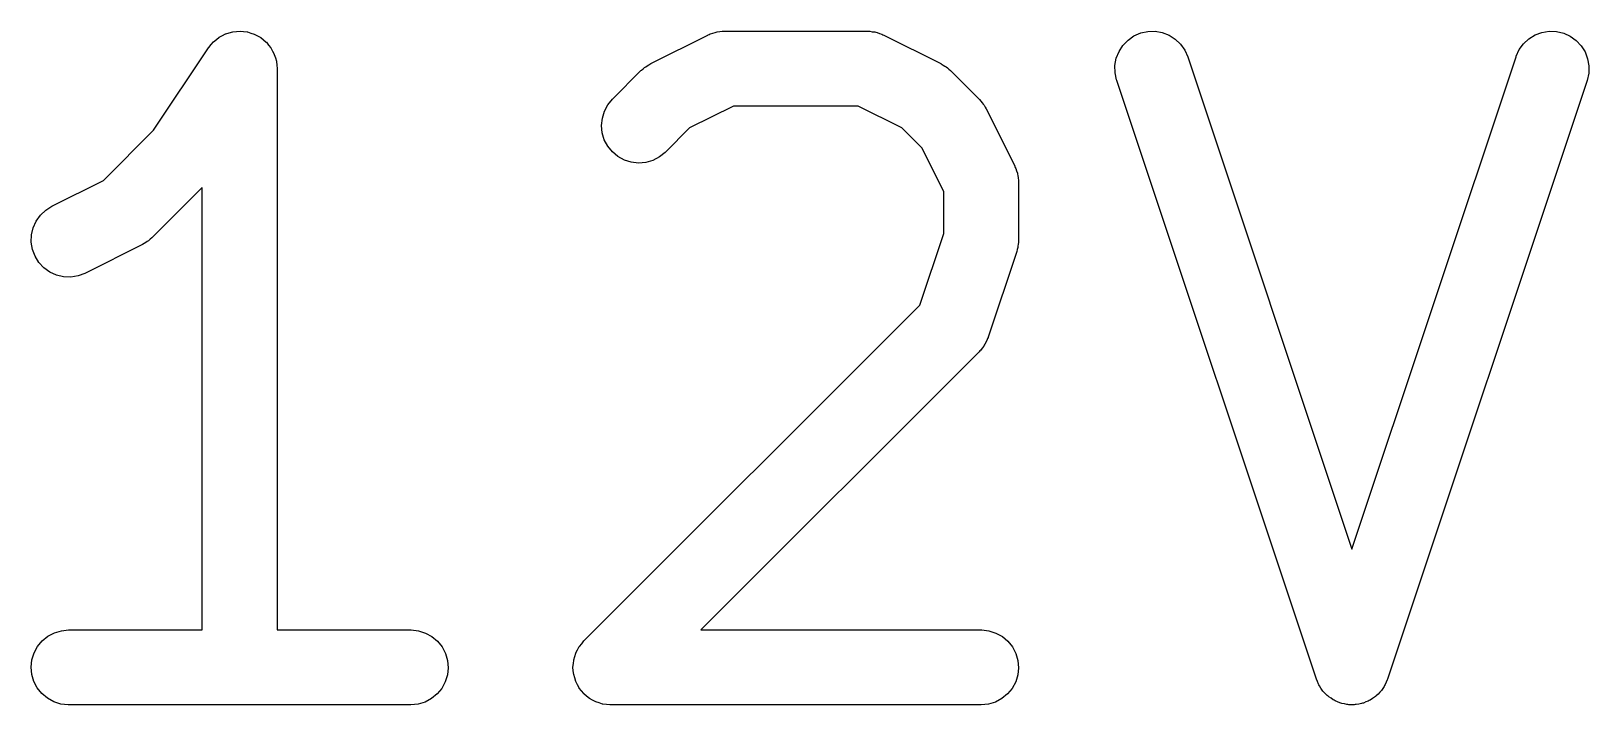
# Model space of a CAD drawing. Extents: x 69 to 154.7, y -91.7 to -36.
# Drawn here: x 101.67 to 112.07, y -52.86 to -48.36 of the extents above; entities that cross this region are included whole.
import ezdxf

# ---------------------------------------------------------------- set-up
doc = ezdxf.new("R2010")
doc.units = 0
doc.header["$MEASUREMENT"] = 0
doc.layers.add('BLACK', color=7, linetype='CONTINUOUS')

msp = doc.modelspace()

# ---------------------------------------------------------------- linework, layer by layer
at = {"layer": 'BLACK', "linetype": 'CONTINUOUS'}
for p, q in [((102.946, -48.389), (102.967, -48.3777)), ((102.967, -48.3777), (102.968, -48.3776)), ((102.967, -48.3777), (102.967, -48.3777)), ((102.968, -48.3776), (102.991, -48.3708)), ((102.991, -48.3708), (103.014, -48.364)), ((103.014, -48.3639), (103.039, -48.3617)), ((103.014, -48.364), (103.014, -48.3639)), ((103.014, -48.3639), (103.014, -48.3639)), ((103.039, -48.3617), (103.063, -48.3595)), ((103.063, -48.3595), (103.063, -48.3595)), ((103.063, -48.3595), (103.087, -48.3621)), ((103.063, -48.3595), (103.063, -48.3595)), ((103.087, -48.3621), (103.111, -48.3646)), ((103.111, -48.3646), (103.111, -48.3647)), ((103.111, -48.3647), (103.112, -48.3647)), ((103.112, -48.3647), (103.135, -48.3719)), ((103.135, -48.3719), (103.158, -48.3791)), ((106.197, -48.3818), (106.204, -48.3784)), ((106.204, -48.3784), (106.22, -48.3734)), ((106.22, -48.3734), (106.236, -48.3676)), ((106.236, -48.3676), (106.243, -48.3664)), ((106.243, -48.3664), (106.25, -48.3643)), ((106.25, -48.3643), (106.267, -48.3626)), ((106.267, -48.3626), (106.284, -48.36)), ((106.284, -48.36), (106.292, -48.3602)), ((106.292, -48.3602), (106.299, -48.3595)), ((106.299, -48.3595), (107.251, -48.3595)), ((107.251, -48.3595), (107.255, -48.3595)), ((107.255, -48.3595), (107.262, -48.3604)), ((107.262, -48.3604), (107.27, -48.3602)), ((107.27, -48.3602), (107.286, -48.3631)), ((107.286, -48.3631), (107.303, -48.365)), ((107.303, -48.365), (107.31, -48.3672)), ((107.31, -48.3672), (107.318, -48.3685)), ((107.318, -48.3685), (107.334, -48.3746)), ((107.334, -48.3746), (107.35, -48.3797)), ((109.034, -48.3914), (109.079, -48.3718)), ((109.079, -48.3718), (109.126, -48.3613)), ((109.126, -48.3613), (109.175, -48.3602)), ((109.175, -48.3602), (109.223, -48.3687)), ((109.223, -48.3687), (109.269, -48.3863)), ((111.713, -48.3848), (111.759, -48.3678)), ((111.759, -48.3678), (111.807, -48.36)), ((111.807, -48.36), (111.856, -48.3617)), ((111.856, -48.3617), (111.904, -48.3729)), ((111.904, -48.3729), (111.948, -48.3931)), ((102.486, -49.0217), (102.853, -48.4708)), ((102.853, -48.4708), (102.855, -48.4683)), ((102.855, -48.468), (102.871, -48.4494)), ((102.855, -48.4683), (102.855, -48.468)), ((102.855, -48.4683), (102.855, -48.4683)), ((102.855, -48.4683), (102.855, -48.4683)), ((102.871, -48.4494), (102.886, -48.4309)), ((102.886, -48.4306), (102.905, -48.4154)), ((102.886, -48.4308), (102.886, -48.4306)), ((102.886, -48.4309), (102.886, -48.4308)), ((102.905, -48.4154), (102.924, -48.4003)), ((102.924, -48.4001), (102.946, -48.389)), ((102.924, -48.4002), (102.924, -48.4001)), ((102.924, -48.4003), (102.924, -48.4002)), ((103.158, -48.3791), (103.158, -48.3792)), ((103.158, -48.3792), (103.158, -48.3792)), ((103.158, -48.3792), (103.18, -48.3908)), ((103.18, -48.3908), (103.201, -48.4023)), ((103.201, -48.4023), (103.201, -48.4024)), ((103.201, -48.4024), (103.201, -48.4025)), ((103.201, -48.4025), (103.22, -48.4181)), ((103.22, -48.4181), (103.238, -48.4334)), ((103.238, -48.4334), (103.238, -48.4335)), ((103.238, -48.4335), (103.239, -48.4336)), ((103.239, -48.4336), (103.254, -48.4525)), ((103.254, -48.4525), (103.269, -48.4712)), ((103.269, -48.4712), (103.269, -48.4713)), ((103.269, -48.4713), (103.269, -48.4715)), ((103.269, -48.4715), (103.281, -48.4928)), ((105.806, -48.5764), (106.187, -48.3859)), ((106.187, -48.3859), (106.19, -48.3844)), ((106.19, -48.3844), (106.197, -48.3818)), ((107.35, -48.3797), (107.356, -48.3833)), ((107.356, -48.3833), (107.363, -48.3859)), ((107.363, -48.3859), (107.744, -48.5764)), ((108.934, -48.4954), (108.96, -48.4544)), ((108.96, -48.4544), (108.994, -48.4192)), ((108.994, -48.4192), (109.034, -48.3914)), ((109.269, -48.3863), (109.31, -48.4124)), ((109.31, -48.4124), (109.345, -48.4461)), ((109.345, -48.4461), (109.373, -48.4859)), ((111.607, -48.4829), (111.636, -48.4434)), ((111.636, -48.4434), (111.672, -48.4103)), ((111.672, -48.4103), (111.713, -48.3848)), ((111.948, -48.3931), (111.988, -48.4215)), ((111.988, -48.4215), (112.021, -48.4571)), ((112.021, -48.4571), (112.047, -48.4985)), ((103.281, -48.4928), (103.292, -48.5143)), ((103.292, -48.5143), (103.292, -48.5144)), ((103.292, -48.5144), (103.292, -48.5146)), ((103.292, -48.5146), (103.299, -48.5377)), ((103.299, -48.5377), (103.306, -48.561)), ((103.306, -48.561), (103.306, -48.5612)), ((103.306, -48.5612), (103.306, -48.5613)), ((103.306, -48.5613), (103.309, -48.5856)), ((103.309, -48.5856), (103.311, -48.6095)), ((105.782, -48.5903), (105.794, -48.5839)), ((105.794, -48.5839), (105.806, -48.5764)), ((107.744, -48.5764), (107.747, -48.578)), ((107.747, -48.578), (107.759, -48.5856)), ((107.759, -48.5856), (107.771, -48.5923)), ((108.907, -48.5888), (108.916, -48.5408)), ((108.916, -48.5408), (108.934, -48.4954)), ((109.373, -48.4859), (109.393, -48.5305)), ((109.393, -48.5305), (110.49, -51.819)), ((110.49, -51.819), (111.586, -48.5305)), ((111.586, -48.5305), (111.587, -48.5272)), ((111.587, -48.5272), (111.607, -48.4829)), ((112.047, -48.4985), (112.064, -48.5441)), ((112.064, -48.5441), (112.072, -48.5922)), ((103.311, -48.6095), (103.311, -52.3595)), ((105.551, -48.8137), (105.741, -48.6232)), ((105.741, -48.6232), (105.744, -48.6208)), ((105.744, -48.6208), (105.755, -48.612)), ((105.755, -48.612), (105.765, -48.6024)), ((105.765, -48.6024), (105.774, -48.5968)), ((105.774, -48.5968), (105.782, -48.5903)), ((107.771, -48.5923), (107.779, -48.5989)), ((107.779, -48.5989), (107.788, -48.6045)), ((107.788, -48.6045), (107.798, -48.6143)), ((107.798, -48.6143), (107.809, -48.6232)), ((107.809, -48.6232), (108, -48.8137)), ((108.908, -48.6375), (108.907, -48.5888)), ((108.918, -48.6853), (108.908, -48.6375)), ((108.919, -48.6886), (108.918, -48.6853)), ((110.252, -52.6886), (108.919, -48.6886)), ((112.06, -48.6886), (110.727, -52.6886)), ((112.071, -48.641), (112.06, -48.6886)), ((112.072, -48.5922), (112.071, -48.641)), ((105.483, -48.9411), (105.497, -48.8944)), ((105.497, -48.8944), (105.52, -48.8514)), ((105.52, -48.8514), (105.551, -48.8137)), ((106.358, -48.8595), (106.066, -49.0055)), ((107.192, -48.8595), (106.358, -48.8595)), ((107.484, -49.0055), (107.192, -48.8595)), ((108, -48.8137), (108.002, -48.8162)), ((108.002, -48.8162), (108.011, -48.8272)), ((108.011, -48.8272), (108.02, -48.8374)), ((108.02, -48.8374), (108.026, -48.8462)), ((108.026, -48.8462), (108.033, -48.8543)), ((108.033, -48.8543), (108.039, -48.8668)), ((108.039, -48.8668), (108.046, -48.8787)), ((108.046, -48.8787), (108.237, -49.2596)), ((105.478, -48.9896), (105.483, -48.9411)), ((105.482, -49.0382), (105.478, -48.9896)), ((102.151, -49.3564), (102.486, -49.0217)), ((105.496, -49.0849), (105.482, -49.0382)), ((105.519, -49.1281), (105.496, -49.0849)), ((106.066, -49.0055), (105.904, -49.1673)), ((107.617, -49.1386), (107.484, -49.0055)), ((105.55, -49.166), (105.519, -49.1281)), ((105.587, -49.1972), (105.55, -49.166)), ((105.63, -49.2206), (105.587, -49.1972)), ((105.864, -49.2001), (105.82, -49.2226)), ((105.902, -49.1697), (105.864, -49.2001)), ((105.904, -49.1673), (105.902, -49.1697)), ((107.763, -49.4304), (107.617, -49.1386)), ((105.676, -49.2352), (105.63, -49.2206)), ((105.725, -49.2405), (105.676, -49.2352)), ((105.774, -49.2362), (105.725, -49.2405)), ((105.82, -49.2226), (105.774, -49.2362)), ((108.237, -49.2596), (108.238, -49.2628)), ((108.238, -49.2628), (108.241, -49.2697)), ((108.241, -49.2697), (108.244, -49.2762)), ((108.244, -49.2762), (108.249, -49.2925)), ((108.249, -49.2925), (108.255, -49.3086)), ((108.255, -49.3086), (108.256, -49.3158)), ((101.806, -49.5288), (102.151, -49.3564)), ((102.811, -49.4036), (102.476, -49.7387)), ((102.811, -52.3595), (102.811, -49.4036)), ((108.256, -49.3158), (108.259, -49.3229)), ((108.259, -49.3229), (108.26, -49.3399)), ((108.26, -49.3399), (108.263, -49.3568)), ((108.263, -49.3568), (108.263, -49.3641)), ((108.263, -49.3641), (108.263, -49.3714)), ((108.263, -49.3714), (108.263, -49.7524)), ((107.763, -49.7118), (107.763, -49.4304)), ((101.701, -49.628), (101.73, -49.5882)), ((101.73, -49.5882), (101.765, -49.5547)), ((101.765, -49.5547), (101.806, -49.5288)), ((101.669, -49.7688), (101.67, -49.72)), ((101.67, -49.72), (101.681, -49.6725)), ((101.681, -49.6725), (101.701, -49.628)), ((107.604, -50.1888), (107.763, -49.7118)), ((101.677, -49.8169), (101.669, -49.7688)), ((101.694, -49.8626), (101.677, -49.8169)), ((102.411, -49.7855), (102.03, -49.976)), ((102.423, -49.778), (102.411, -49.7855)), ((102.435, -49.7716), (102.423, -49.778)), ((102.443, -49.7651), (102.435, -49.7716)), ((102.452, -49.7595), (102.443, -49.7651)), ((102.462, -49.7499), (102.452, -49.7595)), ((102.473, -49.7411), (102.462, -49.7499)), ((102.476, -49.7387), (102.473, -49.7411)), ((108.251, -49.8314), (108.06, -50.4029)), ((108.254, -49.8177), (108.251, -49.8314)), ((108.258, -49.8044), (108.254, -49.8177)), ((108.259, -49.794), (108.258, -49.8044)), ((108.261, -49.7839), (108.259, -49.794)), ((108.262, -49.7698), (108.261, -49.7839)), ((108.263, -49.7559), (108.262, -49.7698)), ((108.263, -49.7524), (108.263, -49.7559)), ((101.719, -49.9041), (101.694, -49.8626)), ((101.753, -49.9398), (101.719, -49.9041)), ((101.792, -49.9684), (101.753, -49.9398)), ((101.837, -49.9887), (101.792, -49.9684)), ((101.884, -50), (101.837, -49.9887)), ((101.933, -50.0019), (101.884, -50)), ((101.981, -49.9943), (101.933, -50.0019)), ((102.027, -49.9775), (101.981, -49.9943)), ((102.03, -49.976), (102.027, -49.9775)), ((105.36, -52.4327), (107.604, -50.1888)), ((108.034, -50.4564), (108.031, -50.4629)), ((108.038, -50.4504), (108.034, -50.4564)), ((108.046, -50.4349), (108.038, -50.4504)), ((108.054, -50.4199), (108.046, -50.4349)), ((108.056, -50.4128), (108.054, -50.4199)), ((108.059, -50.4062), (108.056, -50.4128)), ((108.06, -50.4029), (108.059, -50.4062)), ((108, -50.5006), (106.141, -52.3595)), ((108.004, -50.4949), (108, -50.5006)), ((108.01, -50.4899), (108.004, -50.4949)), ((108.02, -50.4761), (108.01, -50.4899)), ((108.031, -50.4629), (108.02, -50.4761)), ((101.711, -52.4697), (101.742, -52.4321)), ((101.742, -52.4321), (101.78, -52.4013)), ((101.78, -52.4013), (101.823, -52.3784)), ((101.823, -52.3784), (101.87, -52.3643)), ((101.87, -52.3643), (101.918, -52.3595)), ((101.918, -52.3595), (102.811, -52.3595)), ((103.311, -52.3595), (104.204, -52.3595)), ((104.204, -52.3595), (104.207, -52.3595)), ((104.207, -52.3595), (104.256, -52.365)), ((104.256, -52.365), (104.302, -52.3797)), ((104.302, -52.3797), (104.345, -52.4032)), ((104.345, -52.4032), (104.382, -52.4346)), ((104.382, -52.4346), (104.413, -52.4726)), ((105.345, -52.4514), (105.36, -52.4327)), ((106.141, -52.3595), (108.013, -52.3595)), ((108.013, -52.3595), (108.017, -52.3595)), ((108.017, -52.3595), (108.065, -52.365)), ((108.065, -52.365), (108.112, -52.3797)), ((108.112, -52.3797), (108.155, -52.4032)), ((108.155, -52.4032), (108.192, -52.4346)), ((108.192, -52.4346), (108.223, -52.4726)), ((101.673, -52.5593), (101.688, -52.5126)), ((101.688, -52.5126), (101.711, -52.4697)), ((104.413, -52.4726), (104.436, -52.5159)), ((104.436, -52.5159), (104.449, -52.5627)), ((105.292, -52.5593), (105.299, -52.5364)), ((105.299, -52.5364), (105.306, -52.5134)), ((105.306, -52.5134), (105.307, -52.5131)), ((105.307, -52.5126), (105.318, -52.4918)), ((105.307, -52.5131), (105.307, -52.5126)), ((105.318, -52.4918), (105.329, -52.4704)), ((105.329, -52.4704), (105.33, -52.4701)), ((105.33, -52.4697), (105.345, -52.4514)), ((105.33, -52.4701), (105.33, -52.4697)), ((108.223, -52.4726), (108.245, -52.5159)), ((108.245, -52.5159), (108.259, -52.5627)), ((101.668, -52.6078), (101.673, -52.5593)), ((101.673, -52.6564), (101.668, -52.6078)), ((104.449, -52.5627), (104.454, -52.6113)), ((104.454, -52.6113), (104.449, -52.6598)), ((105.287, -52.6078), (105.29, -52.584)), ((105.287, -52.6082), (105.287, -52.6078)), ((105.287, -52.6086), (105.287, -52.6082)), ((105.289, -52.6324), (105.287, -52.6086)), ((105.292, -52.6564), (105.289, -52.6324)), ((105.29, -52.584), (105.292, -52.5601)), ((105.292, -52.5597), (105.292, -52.5593)), ((105.292, -52.5601), (105.292, -52.5597)), ((108.263, -52.6113), (108.258, -52.6598)), ((108.259, -52.5627), (108.263, -52.6113)), ((101.686, -52.7032), (101.673, -52.6564)), ((101.709, -52.7464), (101.686, -52.7032)), ((101.739, -52.7844), (101.709, -52.7464)), ((104.434, -52.7064), (104.411, -52.7493)), ((104.449, -52.6598), (104.434, -52.7064)), ((105.292, -52.6568), (105.292, -52.6564)), ((105.292, -52.6572), (105.292, -52.6568)), ((105.299, -52.6801), (105.292, -52.6572)), ((105.305, -52.7032), (105.299, -52.6801)), ((105.306, -52.7036), (105.305, -52.7032)), ((105.306, -52.704), (105.306, -52.7036)), ((105.317, -52.7252), (105.306, -52.704)), ((105.328, -52.7464), (105.317, -52.7252)), ((105.328, -52.7468), (105.328, -52.7464)), ((105.328, -52.7471), (105.328, -52.7468)), ((105.344, -52.7658), (105.328, -52.7471)), ((108.244, -52.7064), (108.221, -52.7493)), ((108.258, -52.6598), (108.244, -52.7064)), ((110.259, -52.7044), (110.252, -52.6886)), ((110.266, -52.7205), (110.259, -52.7044)), ((110.269, -52.7266), (110.266, -52.7205)), ((110.272, -52.7331), (110.269, -52.7266)), ((110.282, -52.7473), (110.272, -52.7331)), ((110.291, -52.7619), (110.282, -52.7473)), ((110.705, -52.7362), (110.695, -52.7501)), ((110.708, -52.7297), (110.705, -52.7362)), ((110.712, -52.7237), (110.708, -52.7297)), ((110.718, -52.7076), (110.712, -52.7237)), ((110.726, -52.6919), (110.718, -52.7076)), ((110.727, -52.6886), (110.726, -52.6919)), ((101.777, -52.8158), (101.739, -52.7844)), ((101.82, -52.8393), (101.777, -52.8158)), ((101.866, -52.8541), (101.82, -52.8393)), ((104.299, -52.8407), (104.252, -52.8548)), ((104.342, -52.8178), (104.299, -52.8407)), ((104.38, -52.7869), (104.342, -52.8178)), ((104.411, -52.7493), (104.38, -52.7869)), ((105.359, -52.7844), (105.344, -52.7658)), ((105.359, -52.7847), (105.359, -52.7844)), ((105.359, -52.7851), (105.359, -52.7847)), ((105.378, -52.8004), (105.359, -52.7851)), ((105.396, -52.8158), (105.378, -52.8004)), ((105.396, -52.816), (105.396, -52.8158)), ((105.397, -52.8163), (105.396, -52.816)), ((105.418, -52.8278), (105.397, -52.8163)), ((105.439, -52.8393), (105.418, -52.8278)), ((105.439, -52.8394), (105.439, -52.8393)), ((105.439, -52.8396), (105.439, -52.8394)), ((105.462, -52.8468), (105.439, -52.8396)), ((105.485, -52.8541), (105.462, -52.8468)), ((108.109, -52.8407), (108.062, -52.8548)), ((108.152, -52.8178), (108.109, -52.8407)), ((108.189, -52.7869), (108.152, -52.8178)), ((108.221, -52.7493), (108.189, -52.7869)), ((110.296, -52.7672), (110.291, -52.7619)), ((110.3, -52.773), (110.296, -52.7672)), ((110.313, -52.7849), (110.3, -52.773)), ((110.325, -52.7975), (110.313, -52.7849)), ((110.331, -52.8017), (110.325, -52.7975)), ((110.336, -52.8066), (110.331, -52.8017)), ((110.35, -52.8159), (110.336, -52.8066)), ((110.364, -52.826), (110.35, -52.8159)), ((110.371, -52.8289), (110.364, -52.826)), ((110.377, -52.8327), (110.371, -52.8289)), ((110.393, -52.839), (110.377, -52.8327)), ((110.409, -52.8461), (110.393, -52.839)), ((110.416, -52.8478), (110.409, -52.8461)), ((110.422, -52.8504), (110.416, -52.8478)), ((110.439, -52.8533), (110.422, -52.8504)), ((110.553, -52.8513), (110.536, -52.854)), ((110.56, -52.8488), (110.553, -52.8513)), ((110.567, -52.8472), (110.56, -52.8488)), ((110.583, -52.8403), (110.567, -52.8472)), ((110.599, -52.8343), (110.583, -52.8403)), ((110.605, -52.8305), (110.599, -52.8343)), ((110.612, -52.8277), (110.605, -52.8305)), ((110.626, -52.8178), (110.612, -52.8277)), ((110.641, -52.8087), (110.626, -52.8178)), ((110.646, -52.8039), (110.641, -52.8087)), ((110.652, -52.7998), (110.646, -52.8039)), ((110.664, -52.7874), (110.652, -52.7998)), ((110.676, -52.7756), (110.664, -52.7874)), ((110.681, -52.7698), (110.676, -52.7756)), ((110.686, -52.7647), (110.681, -52.7698)), ((110.695, -52.7501), (110.686, -52.7647)), ((101.915, -52.8595), (101.866, -52.8541)), ((101.918, -52.8595), (101.915, -52.8595)), ((104.204, -52.8595), (101.918, -52.8595)), ((104.252, -52.8548), (104.204, -52.8595)), ((105.486, -52.8541), (105.485, -52.8541)), ((105.486, -52.8542), (105.486, -52.8541)), ((105.51, -52.8568), (105.486, -52.8542)), ((105.534, -52.8595), (105.51, -52.8568)), ((105.535, -52.8595), (105.534, -52.8595)), ((105.534, -52.8595), (105.534, -52.8595)), ((105.537, -52.8595), (105.535, -52.8595)), ((105.535, -52.8595), (105.535, -52.8595)), ((108.013, -52.8595), (105.537, -52.8595)), ((108.062, -52.8548), (108.013, -52.8595)), ((110.456, -52.8573), (110.439, -52.8533)), ((110.463, -52.8576), (110.456, -52.8573)), ((110.47, -52.8588), (110.463, -52.8576)), ((110.488, -52.8584), (110.47, -52.8588)), ((110.505, -52.859), (110.488, -52.8584)), ((110.512, -52.8579), (110.505, -52.859)), ((110.519, -52.8577), (110.512, -52.8579)), ((110.536, -52.854), (110.519, -52.8577))]:
    msp.add_line(p, q, dxfattribs=at)

doc.saveas('drawing.dxf')
